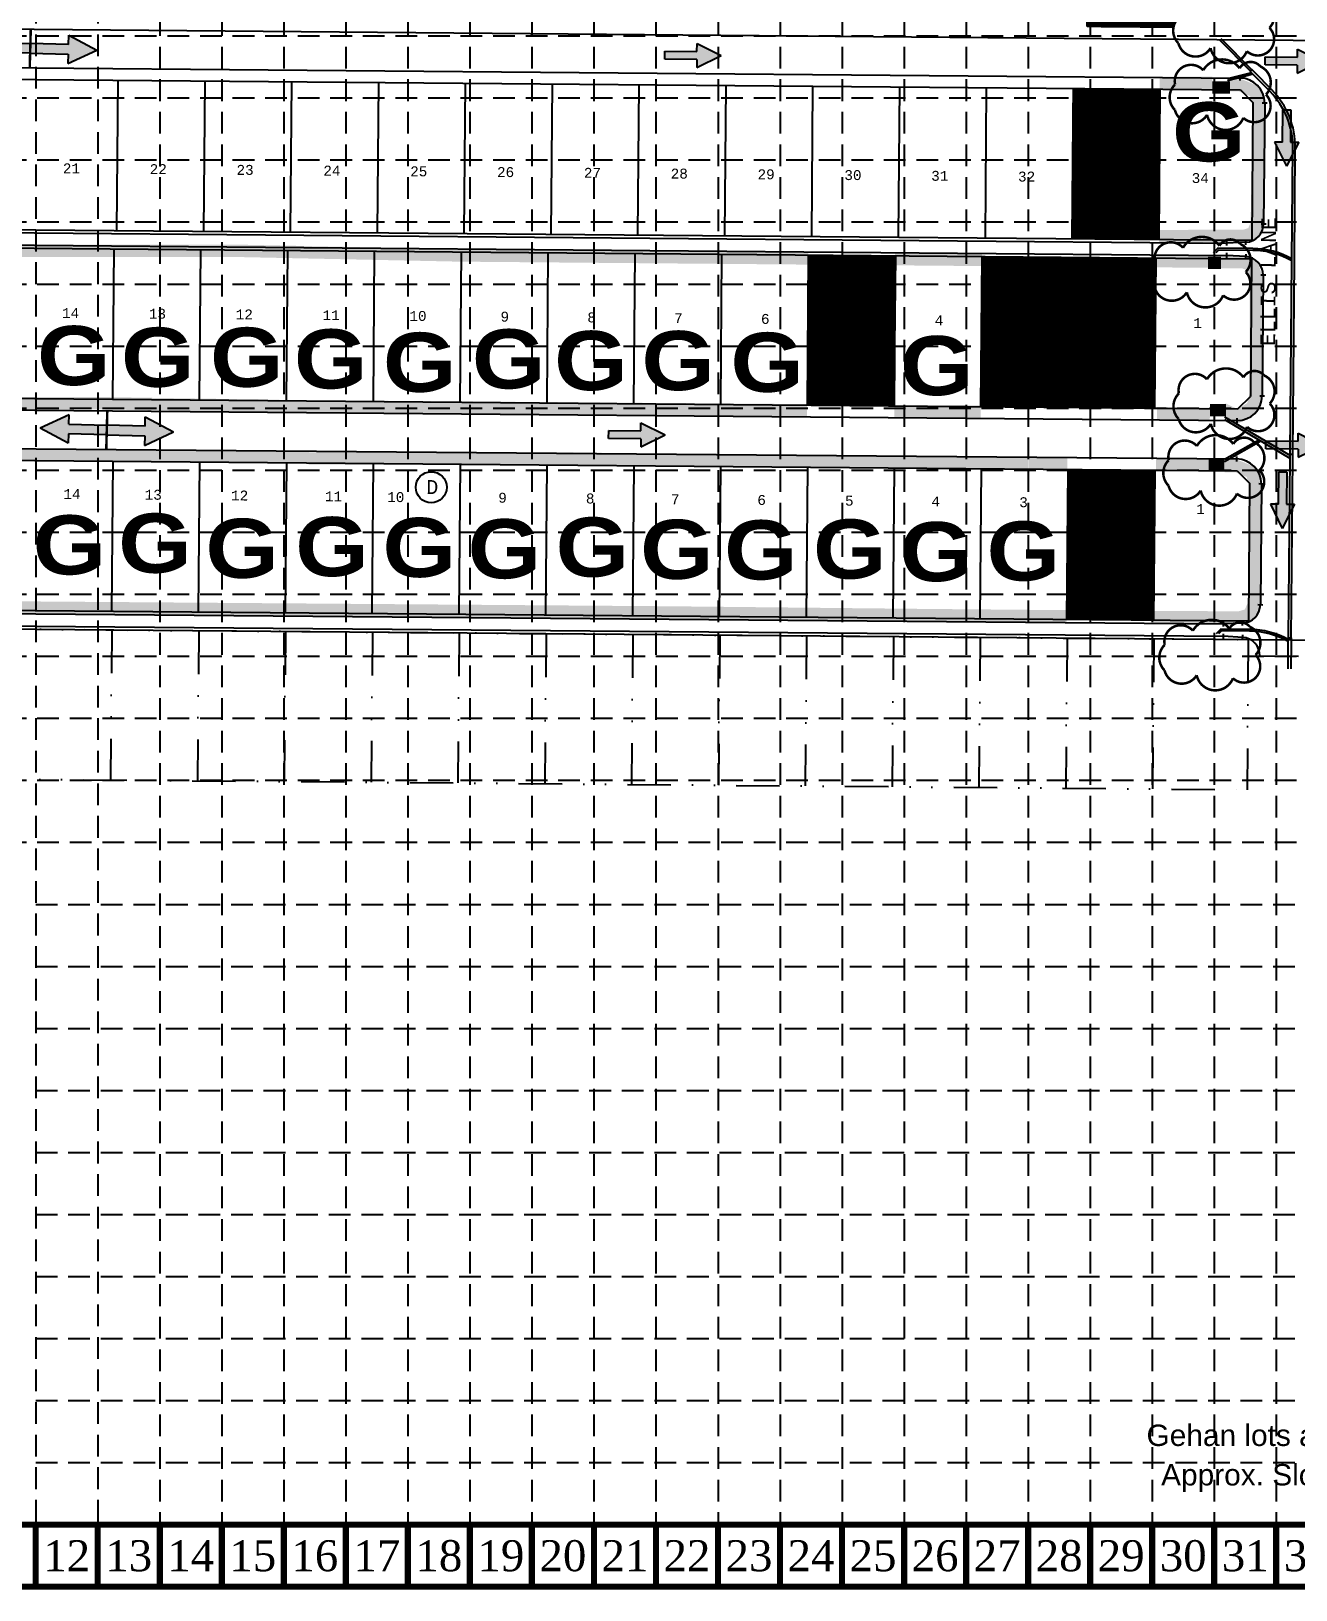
# Model space of a CAD drawing. Header units: inches. Extents: x 4121 to 7326, y 5861 to 7866.
# Drawn here: x 4720 to 5739, y 5861 to 7117 of the extents above; entities that cross this region are included whole.
import ezdxf
from ezdxf.enums import TextEntityAlignment as Align

# ---------------------------------------------------------------- set-up
doc = ezdxf.new("R2010")
doc.units = ezdxf.units.IN
doc.header["$LTSCALE"] = 70
doc.header["$MEASUREMENT"] = 0
doc.linetypes.add('DIVIDE', pattern=[1.25, 0.5, -0.25, 0, -0.25, 0, -0.25])
doc.linetypes.add('HIDDEN', pattern=[0.375, 0.25, -0.125])
for name, color, linetype in [('11', 7, 'Continuous'), ('14', 7, 'Continuous'), ('31', 7, 'Continuous'), ('46', 7, 'Continuous'), ('47', 150, 'Continuous'), ('BASE', 7, 'Continuous'), ('BOUND', 150, 'Continuous'), ('drainarrow', 7, 'Continuous'), ('erosionblanket', 84, 'Continuous'), ('grid', 9, 'HIDDEN'), ('HATCH', 2, 'Continuous'), ('LOTS', 150, 'Continuous'), ('SODDED LOT', 2, 'Continuous')]:
    doc.layers.add(name, color=color, linetype=linetype)
doc.styles.add('GEHAN', font='ariblk.TTF', dxfattribs={"height": 12})
doc.styles.add("L200'", font='ARIAL.TTF', dxfattribs={"height": 0.001968503937008})
doc.styles.add('MONOTXT', font='MONOTXT', dxfattribs={"height": 0.2})
doc.styles.get("Standard").update_dxf_attribs({"font": 'TIMES.TTF', "height": 25})
pattern_1 = [(45, (0, 0), (-0.08838834764831843, 0.08838834764831845), [])]

# ---------------------------------------------------------------- blocks, each defined once
blk = doc.blocks.new('GH')
at = {"layer": 'HATCH', "color": 135, "style": 'GEHAN'}
blk.add_text('G', height=184.6608168914332, dxfattribs=at).set_placement((-67.79642512396822, -260.908448399513))
blk = doc.blocks.new('TF')
for p, q in [((0.001246013401441814, -0.01988097191429006), (0.001246013401441814, 0.02011902808567356)), ((0.001246013401441814, 0.02011902808567356), (0.1612460134014668, 0.02011902808567356)), ((0.1612460134014668, 0.02011902808567356), (0.1612460134014668, 0.06011902808575087)), ((0.1612460134014668, 0.06011902808575087), (0.2812460134014714, 0.0001190280856917525)), ((0.1612460134014668, -0.05988097191425368), (0.2812460134014714, 0.0001190280856917525)), ((0.1612460134014668, -0.01988097191429006), (0.001246013401441814, -0.01988097191429006)), ((0.1612460134014668, -0.01988097191429006), (0.1612460134014668, -0.05988097191425368))]:
    blk.add_line(p, q)
for points in [[(0.001246013401441814, 0.02011902808567356), (0.001246013401441814, -0.01988097191429006), (0.1612460134014668, 0.02011902808567356), (0.1612460134014668, -0.01988097191429006)], [(0.1612460134014668, -0.05988097191425368), (0.1612460134014668, 0.06011902808575087), (0.2812460134014714, 0.0001190280856917525), (0.1612460134014668, 0.06011902808575087)]]:
    blk.add_solid(points)
blk = doc.blocks.new('2arrows')
at = {"const_width": 2}
blk.add_lwpolyline([(45.04316796406874, -33.44996707222072), (55.84051307070968, -3.742470964964014)], dxfattribs=at)
at = {"yscale": 192, "zscale": 192}
for p, xscale, rotation in [((50.75888368518281, -18.42426616694411), 192.0000000000001, 160.0260596818102), ((50.30919537507816, -18.26082459458394), -191.9999999999998, 160.0260596818168)]:
    blk.add_blockref('TF', p, dxfattribs=dict(at, xscale=xscale, rotation=rotation))
blk = doc.blocks.new('arrow')
at = {"xscale": 192.0000000000001, "yscale": 192, "zscale": 192, "rotation": 89.54514789520785}
blk.add_blockref('TF', (-0.4058247577286238, -53.99771442406018), dxfattribs=at)
blk = doc.blocks.new('grid2')
at = {"layer": 'grid'}
for p, q in [((4823.380086782581, 7813.162847270347), (4823.380086782581, 5913.162847270303)), ((4873.380086782581, 7813.162847270303), (4873.380086782581, 5913.162847270303)), ((4923.380086782581, 7813.162847270303), (4923.380086782581, 5913.162847270303)), ((4973.380086782581, 7813.162847270303), (4973.380086782581, 5913.162847270303)), ((5023.380086782581, 7813.162847270303), (5023.380086782581, 5913.162847270303)), ((5073.380086782581, 7813.162847270303), (5073.380086782581, 5913.162847270303)), ((5123.380086782581, 7813.162847270303), (5123.380086782581, 5913.162847270303)), ((5173.380086782581, 7813.162847270303), (5173.380086782581, 5913.162847270303)), ((5223.380086782581, 7813.162847270303), (5223.380086782581, 5913.162847270303)), ((5273.380086782581, 7813.162847270303), (5273.380086782581, 5913.162847270303)), ((5323.380086782581, 7813.162847270303), (5323.380086782581, 5913.162847270303)), ((5373.380086782581, 7813.162847270303), (5373.380086782581, 5913.162847270303)), ((5423.380086782581, 7813.162847270303), (5423.380086782581, 5913.162847270303)), ((5473.380086782581, 7813.162847270303), (5473.380086782581, 5913.162847270303)), ((5523.380086782581, 7813.162847270303), (5523.380086782581, 5913.162847270303)), ((5573.380086782581, 7813.162847270303), (5573.380086782581, 5913.162847270303)), ((5623.380086782581, 7813.162847270303), (5623.380086782581, 5913.162847270303)), ((5673.380086782581, 7813.162847270303), (5673.380086782581, 5913.162847270303)), ((5723.380086782581, 7813.162847270303), (5723.380086782581, 5913.162847270303)), ((4723.380086782581, 7613.162847270303), (4723.380086782581, 5913.162847270347)), ((4773.380086782581, 7613.162847270303), (4773.380086782581, 5913.162847270303)), ((4173.380086782581, 7113.162847270303), (7273.380086782581, 7113.162847270303)), ((4173.380086782581, 7063.162847270303), (7273.380086782581, 7063.162847270303)), ((4173.380086782581, 7013.162847270303), (7273.380086782581, 7013.162847270303)), ((4173.380086782581, 6963.162847270303), (7273.380086782581, 6963.162847270303)), ((4173.380086782581, 6913.162847270303), (7273.380086782581, 6913.162847270303)), ((4173.380086782581, 6863.162847270303), (7273.380086782581, 6863.162847270303)), ((4173.380086782581, 6813.162847270303), (7273.380086782581, 6813.162847270303)), ((4173.380086782581, 6763.162847270303), (7273.380086782581, 6763.162847270303)), ((4173.380086782581, 6713.162847270303), (7273.380086782581, 6713.162847270303)), ((4173.380086782581, 6663.162847270303), (7273.380086782581, 6663.162847270303)), ((4173.380086782581, 6613.162847270303), (7273.380086782581, 6613.162847270303)), ((4173.380086782581, 6563.162847270303), (7273.380086782581, 6563.162847270303)), ((4173.380086782581, 6513.162847270303), (7273.380086782581, 6513.162847270303)), ((4173.380086782581, 6463.162847270303), (7273.380086782581, 6463.162847270303)), ((4723.380086782581, 6413.162847270303), (7273.380086782581, 6413.162847270303)), ((4723.380086782581, 6363.162847270303), (7273.380086782581, 6363.162847270303)), ((4723.380086782581, 6313.162847270303), (7273.380086782581, 6313.162847270303)), ((4723.380086782581, 6263.162847270303), (7273.380086782581, 6263.162847270303)), ((4723.380086782581, 6213.162847270303), (7273.380086782581, 6213.162847270303)), ((4723.380086782581, 6163.162847270303), (7273.380086782581, 6163.162847270303)), ((4723.380086782581, 6113.162847270303), (7273.380086782581, 6113.162847270303)), ((4723.380086782581, 6063.162847270303), (7273.380086782581, 6063.162847270303)), ((4723.380086782581, 6013.162847270303), (7273.380086782581, 6013.162847270303)), ((4723.380086782581, 5963.162847270303), (7273.380086782581, 5963.162847270303))]:
    blk.add_line(p, q, dxfattribs=at)

msp = doc.modelspace()

# ---------------------------------------------------------------- hatches: boundary and pattern name
at = {"layer": 'HATCH'}
h = msp.add_hatch(dxfattribs=at)
h.set_pattern_fill('ANSI31', color=2, style=0)
h.set_pattern_definition(pattern_1)
h.paths.add_polyline_path([(5900.826947326233, 7067.868336891273), (5829.629556953179, 7068.47793024857), (5828.593590652181, 6947.48236569164), (5899.790981024898, 6946.872772295252)])
h.paths.add_polyline_path([(5972.024337699371, 7067.258743533974), (5900.826947326233, 7067.868336891273), (5899.790981024899, 6946.872772295253), (5970.988371397703, 6946.263178898865)])
h.paths.add_polyline_path([(5959.90143992208, 6974.671365367804, -1), (5934.901425289896, 6974.671365367804, -1)], flags=16)
h.paths.add_polyline_path([(6043.221728072513, 7066.649150176674), (5972.024337699371, 7067.258743533974), (5970.988371397704, 6946.263178898866), (6042.185761770511, 6945.653585502476)])
h.paths.add_polyline_path([(6114.419118445567, 7066.039556819375), (6043.221728072514, 7066.649150176674), (6042.185761770509, 6945.653585502478), (6113.383152143228, 6945.043992106089)])
h.paths.add_polyline_path([(5642.857333898029, 7245.083492427519), (5571.859936194853, 7245.691373482908), (5570.789723072725, 7120.695955383972), (5640.528056659103, 7120.098854441083, -0.0704274197027658), (5641.820060918531, 7123.935314485725)])
h.paths.add_polyline_path([(5629.636887370202, 7070.190271647918), (5559.639453015237, 7070.789591026803), (5558.603486710585, 6949.794026043076), (5628.600921065794, 6949.194706692691)])
h.paths.add_polyline_path([(5855.935067612857, 6990.944125712856), (5873.268400958572, 6990.944125712856), (5873.268400958572, 7002.944125721428), (5855.935067612857, 7002.944125721428)], flags=24)
h.paths.add_polyline_path([(5927.132459041429, 6990.334531427143), (5944.465792387144, 6990.334531427143), (5944.465792387144, 7002.334531435715), (5927.132459041429, 7002.334531435715)], flags=24)
h.paths.add_polyline_path([(5941.688388011068, 6967.030136164337), (5954.754575766713, 6966.918263218851), (5954.898412410908, 6983.717647476109), (5941.832224655263, 6983.829520421595)], flags=8)
h.paths.add_polyline_path([(5998.329850470001, 6989.724937141428), (6015.663183815715, 6989.724937141428), (6015.663183815715, 7001.72493715), (5998.329850470001, 7001.72493715)], flags=24)
h.paths.add_polyline_path([(6070.193908565714, 6989.115342855714), (6086.193908577143, 6989.115342855714), (6086.193908577143, 7001.115342864286), (6070.193908565714, 7001.115342864286)], flags=24)
h.paths.add_polyline_path([(5600.140851422857, 7184.286134284285), (5616.140851434286, 7184.286134284285), (5616.140851434286, 7196.286134292857), (5600.140851422857, 7196.286134292857)], flags=24)
h.paths.add_polyline_path([(5583.47451047, 6993.176105712857), (5600.807843815715, 6993.176105712857), (5600.807843815715, 7005.176105721429), (5583.47451047, 7005.176105721429)], flags=24)
at = {"layer": 'SODDED LOT'}
h = msp.add_hatch(dxfattribs=at)
h.set_pattern_fill('ANSI31', color=256, style=0)
h.set_pattern_definition(pattern_1)
h.paths.add_polyline_path([(5415.20081601034, 6815.091324945386), (5345.409651004471, 6815.599544220391), (5346.446925352215, 6936.518445723123), (5416.358653909927, 6935.883735315343)])
h = msp.add_hatch(dxfattribs=at)
h.set_pattern_fill('ANSI31', color=256, style=0)
h.set_pattern_definition(pattern_1)
h.paths.add_polyline_path([(5626.256972063957, 6934.10805685197), (5625.33247104841, 6813.266913950527), (5485.280298365684, 6814.462732409387), (5486.41568986968, 6935.28139551415)])
h = msp.add_hatch(dxfattribs=at)
h.set_pattern_fill('ANSI31', color=256, style=0)
h.set_pattern_definition(pattern_1)
h.paths.add_polyline_path([(5555.720864003501, 6763.561437923687), (5625.304413053922, 6763.188300355716), (5624.379515925511, 6642.257253299176), (5554.457712897309, 6642.860427355612)])

# ---------------------------------------------------------------- linework, layer by layer
at = {"layer": '11', "color": 7, "linetype": 'Continuous'}
for centre in [(5601.887500947942, 6906.562144758957), (5042.190183656447, 6749.344495069102)]:
    msp.add_circle(centre, 12.50000731609201, dxfattribs=at)
at = {"layer": '14', "color": 7, "linetype": 'Continuous'}
for p, q in [((4510.209946828037, 7120.276310789513), (7075.049231510012, 7098.316108560791)), ((4510.197181580772, 7089.275283829986), (5694.21585951057, 7079.137693624945)), ((5694.198737142857, 7077.137777142857), (5694.232982857143, 7081.137611428571)), ((5716.043808571429, 7058.950068571428), (5712.043974285714, 7058.984317142857)), ((5714.043892369064, 7058.967192566127), (5713.211200760434, 6961.713072241148)), ((5711.211285714286, 6961.730194285714), (5715.21112, 6961.695948571429)), ((4520.960227249454, 6956.178255526771), (5683.577500939534, 6946.22390454752)), ((5683.560377142857, 6944.223988571428), (5683.594622857143, 6948.223822857142)), ((5698.913708571428, 6944.856008571429), (5698.748542857143, 6948.852577142858)), ((4520.91019436951, 6946.178317375146), (5683.491883889453, 6936.224271068279)), ((5683.47476, 6934.224357142857), (5683.509008571429, 6938.224188571428)), ((5698.732479259359, 6935.332792695961), (5683.491883889453, 6936.224271068279)), ((5698.831126543255, 6946.854290825961), (5683.577500939534, 6946.22390454752)), ((5698.849265714285, 6937.329368571429), (5698.615691428571, 6933.336214285714)), ((5714.855937142857, 6920.21284), (5710.856102857143, 6920.247085714285)), ((5712.856021596554, 6920.229962779365), (5712.023329987836, 6822.975842454473)), ((5710.023414285714, 6822.992965714286), (5714.023248571429, 6822.95872)), ((4508.673937414123, 6813.278209533808), (5691.852828929019, 6803.147809595978)), ((5691.835705714286, 6801.147894285714), (5691.869951428571, 6805.147728571428)), ((4508.66117216677, 6782.277182574193), (5691.587416073924, 6772.148945809852)), ((5691.570291428571, 6770.149031428571), (5691.60454, 6774.148862857142)), ((5713.415362857143, 6751.961322857142), (5709.415531428571, 6751.995568571429)), ((5711.415448932419, 6751.978444751034), (5710.582757323701, 6654.724324426055)), ((4519.42421783554, 6649.180154270978), (5680.949057502801, 6639.235156732427)), ((5708.582842857143, 6654.741448571429), (5712.582674285714, 6654.7072)), ((4519.374184955595, 6639.180216119266), (5680.86344045272, 6629.235523253099)), ((5680.931934285714, 6637.235242857143), (5680.966179999999, 6641.235074285714)), ((5696.202683106522, 6639.865543010869), (5680.949057502801, 6639.235156732427)), ((5696.285265714286, 6637.86726), (5696.1201, 6641.863828571429)), ((5680.846317142858, 6627.235608571428), (5680.880562857143, 6631.23544)), ((5696.104035822714, 6628.344044880781), (5680.86344045272, 6629.235523253099)), ((5696.220822857143, 6630.34062), (5695.987248571429, 6626.347465714285)), ((5741.226441945773, 6612.975802109004), (5710.227578159908, 6613.241214964184))]:
    msp.add_line(p, q, dxfattribs=at)
for centre, radius, start, end in [((5694.044625410462, 7059.138426666269), 20, 359.5094444444444, 89.50944444444444), ((5698.21175054147, 6961.841497816195), 15, 272.3665148681092, 359.5094444444444), ((5697.856571377547, 6920.358388354478), 15, 359.5094444443596, 86.6523740208645), ((5692.024063029166, 6823.147076554582), 20, 269.5094444444445, 359.5094444444445), ((5691.416181973808, 6752.149678851176), 20, 359.5094444444444, 89.50944444444444), ((5695.583307104747, 6654.852750001102), 15, 272.3665148681092, 359.5094444444444), ((5695.228127940902, 6613.369640539297), 15, 359.5094444444444, 86.65237402094927)]:
    msp.add_arc(centre, radius, start, end, dxfattribs=at)
at = {"layer": '31', "color": 7, "linetype": 'Continuous'}
for p, q in [((5703.582225701119, 7085.80950545915), (5679.016709976762, 7110.799314809499)), ((5702.512523345177, 7084.75796522224), (5677.94700762082, 7109.747774572588)), ((5702.334239619217, 7084.582708516146), (5703.760509427168, 7085.984762165332)), ((5705.863589900902, 7083.845357453536), (5703.760509427168, 7085.984762165332)), ((5704.639689105938, 7082.237439489905), (5684.196735676835, 7076.946936976487)), ((5703.425475028273, 7083.472625376227), (5684.21003127066, 7078.499794329661)), ((5704.437320093038, 7082.443303804263), (5702.334239619217, 7084.582708516146)), ((5718.378459278717, 7068.261374375875), (5704.437320093038, 7082.443303804263)), ((5719.804729086581, 7069.663428025147), (5705.863589900902, 7083.845357453536)), ((5735.958209867767, 6932.066568720097), (5736.735479694989, 7022.847708481617)), ((5737.958136563703, 6932.049445310046), (5738.735406390924, 7022.830585071566)), ((5676.230721472213, 6942.036652034669), (5672.448752523663, 6938.318895873549)), ((5676.83917648575, 6940.531387451225), (5674.569995116515, 6938.300733754518)), ((5704.54034399993, 6941.794264513687), (5676.230721472213, 6942.036652034669)), ((5704.527501442479, 6940.294319491823), (5676.83917648575, 6940.531387451225)), ((5734.622853017539, 6776.103719508565), (5735.958209867855, 6932.066568720097)), ((5736.622779713474, 6776.086596098514), (5737.95813656379, 6932.049445310046)), ((5734.467847269247, 6772.599736708361), (5681.856151801856, 6803.578713451774)), ((5734.487619679991, 6774.909053140747), (5681.875924212513, 6805.888029884248)), ((5710.905632269225, 6786.473711002882), (5681.567525383029, 6769.868624175979)), ((5709.41310190139, 6787.352547222597), (5681.582354691, 6771.600611500246)), ((5733.230456127899, 6628.078781161883), (5734.472172484077, 6773.104899677812)), ((5734.472172484077, 6773.104899677812), (5734.497857599065, 6776.104789721715)), ((5734.497857599065, 6776.104789721715), (5736.747775131949, 6776.085525885363)), ((5735.480373660783, 6628.059517325532), (5736.72209001696, 6773.085635841635)), ((5736.72209001696, 6773.085635841635), (5736.747775131949, 6776.085525885363)), ((5678.602094775144, 6635.005095694536), (5674.820125826594, 6631.287339533415)), ((5679.210549788681, 6633.499831111092), (5676.941368419446, 6631.269177414385)), ((5701.911900563371, 6634.805516698595), (5678.602094775144, 6635.005095694536)), ((5701.89905800592, 6633.30557167673), (5679.210549788681, 6633.499831111092)), ((5732.891127275525, 6603.046802695918), (5733.079775594348, 6625.079961331305)), ((5733.079775594435, 6625.079961331217), (5733.105460709425, 6628.079851375033)), ((5733.105460709337, 6628.079851375121), (5735.605369079257, 6628.058447112469)), ((5735.391035645358, 6603.025398433441), (5735.57968396418, 6625.058557068828)), ((5735.579683964267, 6625.058557068741), (5735.605369079257, 6628.058447112382))]:
    msp.add_line(p, q, dxfattribs=at)
for centre, radius, start, end in [((5672.737825427416, 7023.395657601914), 64, 359.5094444442749, 44.50944444435969), ((5672.737825427416, 7023.395657601914), 66, 359.5094444442749, 44.50944444435969), ((5703.977411895821, 6876.046674387174), 64.25, 60.15095897634138, 89.50944444444444), ((5703.977411895821, 6876.046674387174), 65.75, 60.88362539894473, 89.50944444444444), ((5701.34896845935, 6569.057926572081), 64.25, 60.4064318152918, 89.50944444444444), ((5701.34896845935, 6569.057926572081), 65.75, 61.13152533231266, 89.50944444444444)]:
    msp.add_arc(centre, radius, start, end, dxfattribs=at)
at = {"layer": '46', "color": 7, "linetype": 'DIVIDE'}
for p, q in [((4499.362283149423, 6636.851466765692), (5700.841303148987, 6626.564380783192)), ((4784.782405768259, 6634.4076943042), (4783.746439462787, 6513.412129204469)), ((4854.779840123469, 6633.808374953896), (4853.743873817996, 6512.812809854166)), ((4924.777274478765, 6633.209055603678), (4923.741308173292, 6512.213490503947)), ((4994.774708833975, 6632.609736253374), (4993.738742528502, 6511.614171153643)), ((5064.772143189184, 6632.010416903069), (5063.736176883711, 6511.014851803338)), ((5134.769577544481, 6631.411097552851), (5133.733611239008, 6510.415532453121)), ((5204.76701189969, 6630.811778202547), (5203.731045594217, 6509.816213102817)), ((5274.764446254986, 6630.212458852329), (5273.728479949514, 6509.216893752599)), ((5344.761880610196, 6629.613139502026), (5343.725914304723, 6508.617574402295)), ((5414.759314965405, 6629.01382015172), (5413.723348659933, 6508.01825505199)), ((5484.756749320702, 6628.414500801503), (5483.720783015229, 6507.418935701773)), ((5554.75418367591, 6627.815181451198), (5553.718217370438, 6506.819616351469)), ((5624.751618031207, 6627.215862100894), (5623.715651725734, 6506.220297001164)), ((5700.841303148987, 6626.564380783192), (5699.805336843252, 6505.568815683549)), ((4498.756885302198, 6515.852215130728), (5699.805336843252, 6505.568815683549))]:
    msp.add_line(p, q, dxfattribs=at)
at = {"layer": 'BASE', "const_width": 5}
for points in [[(4123.380086782581, 5863.162847270347), (7323.380086782583, 5863.162847270347), (7323.380086782583, 7863.162847270347), (4123.380086782581, 7863.162847270347)], [(4173.380086782581, 5913.162847270347), (7273.380086782583, 5913.162847270347), (7273.380086782583, 7813.162847270347), (4173.380086782581, 7813.162847270347)]]:
    msp.add_lwpolyline(points, close=True, dxfattribs=at)
at = {"layer": 'BASE', "color": 170, "const_width": 2.025}
for points in [[(5667.336022174413, 7139.219257221945, 0.5205670505517462), (5667.336022174413, 7139.219257221945, 0.7651954600696135), (5644.647983927585, 7127.797840970781, 0.4178788784126488), (5644.50744046233, 7107.248028034033, 0.6649002420699669), (5670.434605928605, 7103.290104005873, 0.744833174426672), (5699.676904897988, 7100.834941543619, 0.9756416855879776), (5717.893470839812, 7119.652442221568, 0.5205670505517462), (5713.357516268408, 7142.321666566402, 0.5205670505517462), (5696.725676199583, 7140.810383147074, 0.5402640007904789), (5667.336022174413, 7139.219257221945)], [(5664.500667194659, 7085.458410422887, 0.5205670505517462), (5664.500667194659, 7085.458410422887, 0.7651954600696135), (5641.812628947831, 7074.036994171724, 0.4178788784126488), (5641.672085482576, 7053.487181234976, 0.6649002420699669), (5667.599250948851, 7049.529257206816, 0.744833174426672), (5696.841549918234, 7047.074094744561, 0.9756416855879776), (5715.058115860058, 7065.89159542251, 0.5205670505517462), (5710.522161288654, 7088.560819767345, 0.5205670505517462), (5693.890321219829, 7087.049536348017, 0.5402640007904789), (5664.500667194659, 7085.458410422887)], [(5648.199597568984, 6942.41731058173, 0.5205670505517462), (5648.199597568984, 6942.41731058173, 0.7651954600696135), (5625.511559322156, 6930.995894330566, 0.4178788784126488), (5625.371015856901, 6910.446081393819, 0.6649002420699669), (5651.298181323176, 6906.488157365658, 0.744833174426672), (5680.540480292559, 6904.032994903404, 0.9756416855879776), (5698.757046234383, 6922.850495581353, 0.5205670505517462), (5694.221091662979, 6945.519719926187, 0.5205670505517462), (5677.589251594154, 6944.00843650686, 0.5402640007904789), (5648.199597568984, 6942.41731058173)], [(5667.561682948237, 6836.371008931214, 0.5205670505517462), (5667.561682948237, 6836.371008931214, 0.7651954600696135), (5644.873644701409, 6824.94959268005, 0.4178788784126488), (5644.733101236154, 6804.399779743302, 0.6649002420699669), (5670.660266702429, 6800.441855715142, 0.744833174426672), (5699.902565671811, 6797.986693252888, 0.9756416855879776), (5718.119131613636, 6816.804193930837, 0.5205670505517462), (5713.583177042232, 6839.473418275671, 0.5205670505517462), (5696.951336973407, 6837.962134856343, 0.5402640007904789), (5667.561682948237, 6836.371008931214)], [(5659.37369351198, 6782.620709244258, 0.5205670505517462), (5659.37369351198, 6782.620709244258, 0.7651954600696135), (5636.685655265152, 6771.199292993095, 0.4178788784126488), (5636.545111799896, 6750.649480056347, 0.6649002420699669), (5662.472277266172, 6746.691556028187, 0.744833174426672), (5691.714576235554, 6744.236393565932, 0.9756416855879776), (5709.931142177378, 6763.053894243882, 0.5205670505517462), (5705.395187605975, 6785.723118588716, 0.5205670505517462), (5688.763347537149, 6784.211835169388, 0.5402640007904789), (5659.37369351198, 6782.620709244258)], [(5656.142954553839, 6633.758176736164, 0.5205670505517462), (5656.142954553839, 6633.758176736164, 0.7651954600696135), (5633.454916307011, 6622.336760485001, 0.4178788784126488), (5633.314372841756, 6601.786947548253, 0.6649002420699669), (5659.241538308032, 6597.829023520093, 0.744833174426672), (5688.483837277414, 6595.373861057838, 0.9756416855879776), (5706.700403219238, 6614.191361735788, 0.5205670505517462), (5702.164448647834, 6636.860586080622, 0.5205670505517462), (5685.532608579009, 6635.349302661294, 0.5402640007904789), (5656.142954553839, 6633.758176736164)]]:
    msp.add_lwpolyline(points, format="xyb", close=True, dxfattribs=at)
at = {"layer": 'BASE', "const_width": 5}
for points in [[(4723.380086782581, 5863.162847270347), (4723.380086782581, 5913.162847270347)], [(4773.380086782583, 5863.162847270347), (4773.380086782583, 5913.162847270347)], [(4823.380086782583, 5863.162847270347), (4823.380086782583, 5913.162847270347)], [(4873.380086782583, 5863.162847270347), (4873.380086782583, 5913.162847270347)], [(4923.380086782583, 5863.162847270347), (4923.380086782583, 5913.162847270347)], [(4973.380086782583, 5863.162847270347), (4973.380086782583, 5913.162847270347)], [(5023.380086782583, 5863.162847270347), (5023.380086782583, 5913.162847270347)], [(5073.380086782583, 5863.162847270347), (5073.380086782583, 5913.162847270347)], [(5123.380086782583, 5863.162847270347), (5123.380086782583, 5913.162847270347)], [(5173.380086782583, 5863.162847270347), (5173.380086782583, 5913.162847270347)], [(5223.380086782583, 5863.162847270347), (5223.380086782583, 5913.162847270347)], [(5273.380086782583, 5863.162847270347), (5273.380086782583, 5913.162847270347)], [(5323.380086782583, 5863.162847270347), (5323.380086782583, 5913.162847270347)], [(5373.380086782583, 5863.162847270347), (5373.380086782583, 5913.162847270347)], [(5423.380086782583, 5863.162847270347), (5423.380086782583, 5913.162847270347)], [(5473.380086782583, 5863.162847270347), (5473.380086782583, 5913.162847270347)], [(5523.380086782583, 5863.162847270347), (5523.380086782583, 5913.162847270347)], [(5573.380086782583, 5863.162847270347), (5573.380086782583, 5913.162847270347)], [(5623.380086782583, 5863.162847270347), (5623.380086782583, 5913.162847270347)], [(5673.380086782583, 5863.162847270347), (5673.380086782583, 5913.162847270347)], [(5723.380086782583, 5863.162847270347), (5723.380086782583, 5913.162847270347)]]:
    msp.add_lwpolyline(points, dxfattribs=at)
at = {"layer": 'BOUND', "color": 7, "linetype": 'Continuous'}
msp.add_line((4469.363192770035, 6637.108319542136), (6720.427026029934, 6617.834668634036), dxfattribs=at)
at = {"layer": 'erosionblanket', "const_width": 10}
for points in [[(5684.329178162518, 7073.506033127856), (5694.018559602371, 7073.506033127856), (5706.411958598886, 7068.328794860163), (5709.566635878424, 7057.52411815646), (5707.708567617594, 6962.025034995262), (5704.571912779009, 6954.099481450445), (5697.745059521078, 6952.072014461983), (5628.716248394832, 6951.726042937466)], [(5629.347606282545, 7075.306816823002), (5671.935798905806, 7075.306816823002)], [(5671.935798905806, 7071.480162082138), (5686.131856533628, 7071.480162082138)], [(4496.155876671184, 6939.568244478842), (4496.155876671184, 6829.988548967214), (4501.692536346674, 6821.692295274377), (4511.38168090888, 6817.198494020442), (4768.836316339586, 6817.198494020442), (4934.470523589685, 6814.591088603103), (5221.087817520993, 6812.33518108649), (5345.216808169455, 6811.399076161007)], [(4528.992586431546, 6941.23778735031), (4664.328366084463, 6939.986109828438), (4883.489183489002, 6939.986109828438), (5065.306062230704, 6936.192384140295), (5346.089519872422, 6933.82037902997)], [(5416.014054732066, 6933.229669892697), (5486.202248159401, 6932.636733418118)], [(5625.768209495153, 6931.586572962445), (5668.462047436145, 6931.273238677408)], [(5668.462047436145, 6930.274925555506), (5678.788767924287, 6930.274925555506)], [(5678.566695130494, 6930.940467636772), (5698.775990519191, 6930.940467636772)], [(5680.429639122887, 6812.499444342517), (5692.699901222719, 6806.499905064056), (5704.266715671021, 6814.121066486321), (5706.9738521167, 6824.69235354155), (5706.9738521167, 6919.346053945566), (5704.241132885176, 6927.789091925741), (5696.604710789989, 6930.96764110874)], [(5415.536653699655, 6810.509722920153), (5485.152831066752, 6810.343764266482)], [(5627.21879700922, 6809.038920019858), (5669.885109638586, 6808.426768236128)], [(5669.885109638586, 6811.390051907689), (5682.975836947424, 6811.390051907689)], [(4646.05678018557, 6775.859590786746), (4653.724676407894, 6775.794246771862), (4943.727399971645, 6773.288326462933)], [(4943.285273798652, 6772.586028334092), (5138.487792519352, 6772.586028334092), (5523.564365996916, 6768.060062042583)], [(5523.798065535206, 6768.184044722389), (5548.93267887283, 6768.184044722389), (5555.070462763246, 6768.139152931631)], [(5681.857971852967, 6766.496666341833), (5691.262922458531, 6766.496666341833), (5703.732398659247, 6761.324105544632), (5706.902611164451, 6749.923361203451), (5705.379941911562, 6654.939623235206), (5701.639150374836, 6646.711222576243), (5693.711882009093, 6644.338471676892), (5624.250262411403, 6644.730526817017)], [(5626.479744717758, 6767.6168649852), (5669.406616792223, 6767.302897567397)], [(5669.026131604853, 6767.327937841545), (5681.495607805569, 6767.327937841545)], [(5554.403934849733, 6645.296247319777), (5446.300444263217, 6646.233882892189), (5233.537988193502, 6648.433304222466), (4995.258460085743, 6650.258536402231), (4692.135966007028, 6652.539164053291), (4644.625953303845, 6653.054297673259)]]:
    msp.add_lwpolyline(points, dxfattribs=at)
at = {"layer": 'LOTS', "color": 7, "linetype": 'Continuous'}
for p, q in [((4511.578373212422, 7079.763110144614), (5694.634504985504, 7069.633760796097)), ((4789.667675108581, 7077.382103996965), (4788.631708802934, 6956.386538897235)), ((4859.665109463789, 7076.782784646573), (4858.629143158143, 6955.787219546844)), ((4929.662543818999, 7076.183465296182), (4928.626577513352, 6955.187900196452)), ((4999.659978174295, 7075.584145945791), (4998.624011868648, 6954.588580846061)), ((5069.657412529505, 7074.984826595399), (5068.621446223858, 6953.989261495668)), ((5139.654846884714, 7074.385507245094), (5138.618880579067, 6953.389942145364)), ((5209.652281240011, 7073.786187894702), (5208.616314934363, 6952.790622794972)), ((5279.64971559522, 7073.186868544311), (5278.613749289572, 6952.191303444581)), ((5349.647149950517, 7072.587549193919), (5348.611183644869, 6951.591984094189)), ((5419.644584305726, 7071.988229843527), (5418.608618000078, 6950.992664743797)), ((5489.642018660935, 7071.388910493222), (5488.606052355288, 6950.393345393492)), ((5559.639453016232, 7070.789591142831), (5558.603486710585, 6949.794026043101)), ((5629.63688737144, 7070.190271792439), (5628.600921065794, 6949.19470669271)), ((5694.634504985504, 7069.633760796097), (5704.548521565338, 7059.548510436371)), ((5704.548521565338, 7059.548510436371), (5703.598172160667, 6948.552578817277)), ((4500.973341883253, 6958.849475248966), (5703.598172160667, 6948.552578817277)), ((4500.898292563337, 6943.849568021485), (5703.469746585632, 6933.553128598372)), ((4786.318415182348, 6941.405795559818), (4785.282448876787, 6820.410230460088)), ((4856.315849537557, 6940.806476209514), (4855.279883231997, 6819.810911109784)), ((4926.313283892854, 6940.207156859209), (4925.277317587294, 6819.211591759217)), ((4996.310718248063, 6939.607837508905), (4995.274751942503, 6818.612272409175)), ((5066.308152603359, 6939.008518158513), (5065.2721862978, 6818.012953058783)), ((5136.305586958569, 6938.409198808208), (5135.269620653009, 6817.413633708478)), ((5206.303021313778, 6937.809879457904), (5205.267055008218, 6816.814314358174)), ((5276.300455669075, 6937.210560107599), (5275.264489363515, 6816.214995007869)), ((5346.297890024283, 6936.611240757207), (5345.261923718724, 6815.615675656954)), ((5416.295324379493, 6936.011921406904), (5415.259358073933, 6815.016356307173)), ((5486.292758734789, 6935.412602056599), (5485.25679242923, 6814.417036956869)), ((5556.290193089999, 6934.813282706295), (5555.254226784439, 6813.817717606564)), ((5626.287627445296, 6934.213963355989), (5625.251661139735, 6813.21839825626)), ((5703.469746585632, 6933.553128598372), (5702.519397280975, 6822.557196978493)), ((4510.292528189947, 6822.764698690495), (5692.43414679438, 6812.643179821684)), ((5692.43414679438, 6812.643179821684), (5702.519397280975, 6822.557196978493)), ((4510.042363795194, 6772.765008508299), (5692.006061542928, 6762.645012288583)), ((4785.462852935489, 6770.406853166382), (4784.426886629841, 6649.411288066653)), ((4855.460287290697, 6769.807533815991), (4854.42432098505, 6648.811968716261)), ((4925.457721645994, 6769.208214465599), (4924.421755340347, 6648.212649365869)), ((4995.455156001203, 6768.608895115207), (4994.419189695556, 6647.613330015477)), ((5065.452590356499, 6768.009575764816), (5064.416624050853, 6647.014010665085)), ((5135.450024711708, 6767.410256414511), (5134.414058406061, 6646.414691314782)), ((5205.447459066918, 6766.81093706412), (5204.411492761271, 6645.815371964389)), ((5275.444893422215, 6766.211617713728), (5274.408927116568, 6645.216052613998)), ((5345.442327777424, 6765.612298363336), (5344.406361471777, 6644.616733263606)), ((5415.439762132633, 6765.012979012944), (5414.403795826986, 6644.017413913214)), ((5485.43719648793, 6764.413659662639), (5484.401230182282, 6643.41809456291)), ((5555.43463084314, 6763.814340312248), (5554.398664537492, 6642.818775212518)), ((5625.432065198349, 6763.215020961856), (5624.396098892701, 6642.219455862126)), ((5692.006061542928, 6762.645012288583), (5701.920077893437, 6752.559762623371)), ((5701.920077893437, 6752.559762623371), (5700.969728723934, 6641.563831002184)), ((4499.437332469253, 6651.851373993172), (5700.969728723934, 6641.563831002184))]:
    msp.add_line(p, q, dxfattribs=at)
at = {"layer": 'SODDED LOT'}
for points in [[(5415.20081601034, 6815.091324945386), (5345.409651004471, 6815.599544220391), (5346.446925352215, 6936.518445723123), (5416.358653909927, 6935.883735315343)], [(5626.256972063957, 6934.10805685197), (5625.33247104841, 6813.266913950527), (5485.280298365684, 6814.462732409387), (5486.41568986968, 6935.28139551415)], [(5555.720864003501, 6763.561437923687), (5625.304413053922, 6763.188300355716), (5624.379515925511, 6642.257253299176), (5554.457712897309, 6642.860427355612)]]:
    msp.add_lwpolyline(points, close=True, dxfattribs=at)

# ---------------------------------------------------------------- block references
at = {"color": 7, "xscale": 0.2581868111292351, "yscale": 0.2581868111292351, "zscale": 0.2581868111288202}
for p in [(5583.256269759452, 7077.647181197615), (5656.907697731161, 7079.358196455436), (4742.00218348199, 6899.03800704887), (4809.66759000699, 6897.686124633407), (4881.39290877765, 6897.686124633407), (4949.05831530265, 6896.334234303868), (5020.783634073309, 6893.630469472941), (5092.508971246757, 6896.334234303868), (5158.821055287081, 6894.982351888404), (5229.193069975853, 6894.982351888404), (5300.918407149301, 6893.630469472941), (5371.290421838073, 6893.630469472941), (5437.602524281186, 6890.92669672794), (5509.327843051845, 6889.574814312477), (5578.346553658733, 6888.222923982938), (4738.459297510916, 6746.446906683094), (4807.383473005772, 6747.837852976339), (4877.700040100121, 6743.665022010679), (4950.105231399285, 6745.055968303925), (5020.421816896423, 6744.360495157302), (5089.086449415198, 6743.294988443008), (5159.970679350351, 6744.6655015893), (5228.110991571456, 6742.838157096604), (5295.793984173558, 6742.381306643117), (5367.475113427326, 6743.093523316215), (5437.163239071867, 6740.999845135891), (5507.375329572803, 6741.52326468097), (5578.111384930148, 6739.953006045728)]:
    msp.add_blockref('GH', p, dxfattribs=at)
at = {"layer": 'drainarrow'}
for p, rotation in [((4665.246945159281, 7104.591630363528), 18.41686233212297), ((4726.939641673479, 6796.957706385485), 18.41686233214194)]:
    msp.add_blockref('2arrows', p, dxfattribs=dict(at, rotation=rotation))
at = {"layer": 'drainarrow', "xscale": 0.8452777588981917, "yscale": 0.8452777588981917, "zscale": 0.8452777588979341}
for p, rotation in [((5275.852315965251, 7097.265291502503), 270), ((5759.821232760271, 7092.703761054414), 270), ((5731.5627685463, 7008.057016938297), 180), ((5230.681629623033, 6791.505584138864), 270), ((5760.488074374903, 6783.12789071197), 270), ((5728.237970943107, 6716.216304226991), 180)]:
    msp.add_blockref('arrow', p, dxfattribs=dict(at, rotation=rotation))
at = {"layer": 'erosionblanket'}
msp.add_blockref('grid2', (0, 0), dxfattribs=at)

# ---------------------------------------------------------------- texts
at = {"layer": '11', "color": 7, "linetype": 'Continuous', "style": 'MONOTXT'}
for s, p in [('21', (4752.171931428571, 7002.367945714286)), ('22', (4822.169368571429, 7001.768625714286)), ('23', (4892.166805714285, 7001.169305714286)), ('24', (4962.164242857143, 7000.569985714285)), ('25', (5032.161679999999, 6999.970665714286)), ('26', (5102.159117142857, 6999.371345714286)), ('27', (5172.156554285714, 6998.772025714286)), ('28', (5242.153991428571, 6998.172705714285)), ('29', (5312.151428571428, 6997.573385714286)), ('30', (5382.148865714285, 6996.974065714286)), ('31', (5452.146302857143, 6996.374745714285)), ('32', (5522.14374, 6995.775425714286)), ('33', (5592.141177142857, 6995.176105714286)), ('34', (5662.138614285714, 6994.576785714286)), ('14', (4751.520334285714, 6885.83324)), ('13', (4821.517768571428, 6885.233917142858)), ('12', (4891.515202857143, 6884.634594285714)), ('11', (4961.512637142857, 6884.035271428571)), ('10', (5031.510071428571, 6883.435948571429)), ('9', (5101.507505714286, 6882.836625714286)), ('8', (5171.50494, 6882.237302857143)), ('7', (5241.502374285714, 6881.63798)), ('6', (5311.499808571429, 6881.038657142857)), ('5', (5381.497242857143, 6880.439334285715)), ('4', (5451.494677142857, 6879.840011428571)), ('3', (5521.492111428572, 6879.240688571428)), ('2', (5591.489545714286, 6878.641365714286)), ('1', (5659.988757142857, 6877.690625714285)), ('1', (5662.323885714286, 6727.850388116004))]:
    msp.add_text(s, height=8.000000005714286, dxfattribs=at).set_placement(p, align=Align.CENTER)
for s, p in [('14', (4752.58500040746, 6739.870194132695)), ('13', (4818.109833047731, 6739.309169144254)), ('12', (4887.729964476302, 6738.713077715683)), ('11', (4963.493050830326, 6738.064393066273)), ('10', (5013.610622153848, 6737.468300868309)), ('9', (5099.661840227964, 6736.898509910959)), ('8', (5170.305796159122, 6736.293652042257)), ('7', (5238.902103585121, 6735.70633019103)), ('6', (5308.522234513677, 6735.110238482387)), ('5', (5379.166190444837, 6734.505380613686)), ('4', (5448.786320661709, 6733.909288459269)), ('3', (5519.624967587693, 6733.302766327971)), ('2', (5588.338087587694, 6732.714440613686))]:
    msp.add_text(s, height=8.000000005714286, rotation=359.5094444444445, dxfattribs=at).set_placement(p, align=Align.CENTER)
for tag, p in [('B', (5602.779468552942, 6907.264671211376)), ('D', (5043.082151261447, 6749.520476560949))]:
    msp.add_attdef(tag, text='J', height=11.200000008, rotation=359.5094444444445, dxfattribs=at).set_placement(p, align=Align.MIDDLE)
at = {"layer": '47', "color": 7, "linetype": 'Continuous', "style": 'MONOTXT'}
msp.add_text('ELLIS LANE', height=12, rotation=89.50944444444444, dxfattribs=at).set_placement((5722.881171033399, 6915.141962994272), align=Align.CENTER)
at = {"layer": 'BASE', "style": "L200'"}
for s, p in [('Gehan lots are the disturbed area', (5618.796700991345, 5976.607887614106)), ('Approx. Slopes are 2:1 or flatter', (5630.573836218293, 5944.780952391576))]:
    msp.add_text(s, height=17.22176318596095, dxfattribs=at).set_placement(p)
at = {"layer": 'BASE'}
for s, p in [('12', (4748.380086782581, 5888.162847270303)), ('13', (4798.380086782581, 5888.162847270303)), ('14', (4848.380086782581, 5888.162847270303)), ('15', (4898.380086782581, 5888.162847270303)), ('16', (4948.380086782581, 5888.162847270303)), ('17', (4998.380086782581, 5888.162847270303)), ('18', (5048.380086782581, 5888.162847270303)), ('19', (5098.380086782581, 5888.162847270303)), ('20', (5148.380086782581, 5888.162847270303)), ('21', (5198.380086782581, 5888.162847270303)), ('22', (5248.380086782581, 5888.162847270303)), ('23', (5298.380086782581, 5888.162847270303)), ('24', (5348.380086782581, 5888.162847270303)), ('25', (5398.380086782581, 5888.162847270303)), ('26', (5448.380086782581, 5888.162847270303)), ('27', (5498.380086782581, 5888.162847270303)), ('28', (5548.380086782581, 5888.162847270303)), ('29', (5598.380086782581, 5888.162847270303)), ('30', (5648.380086782581, 5888.162847270303)), ('31', (5698.380086782581, 5888.162847270303)), ('32', (5748.380086782581, 5888.162847270303))]:
    msp.add_text(s, height=25, dxfattribs=at).set_placement(p, align=Align.MIDDLE_CENTER)

doc.saveas('drawing.dxf')
